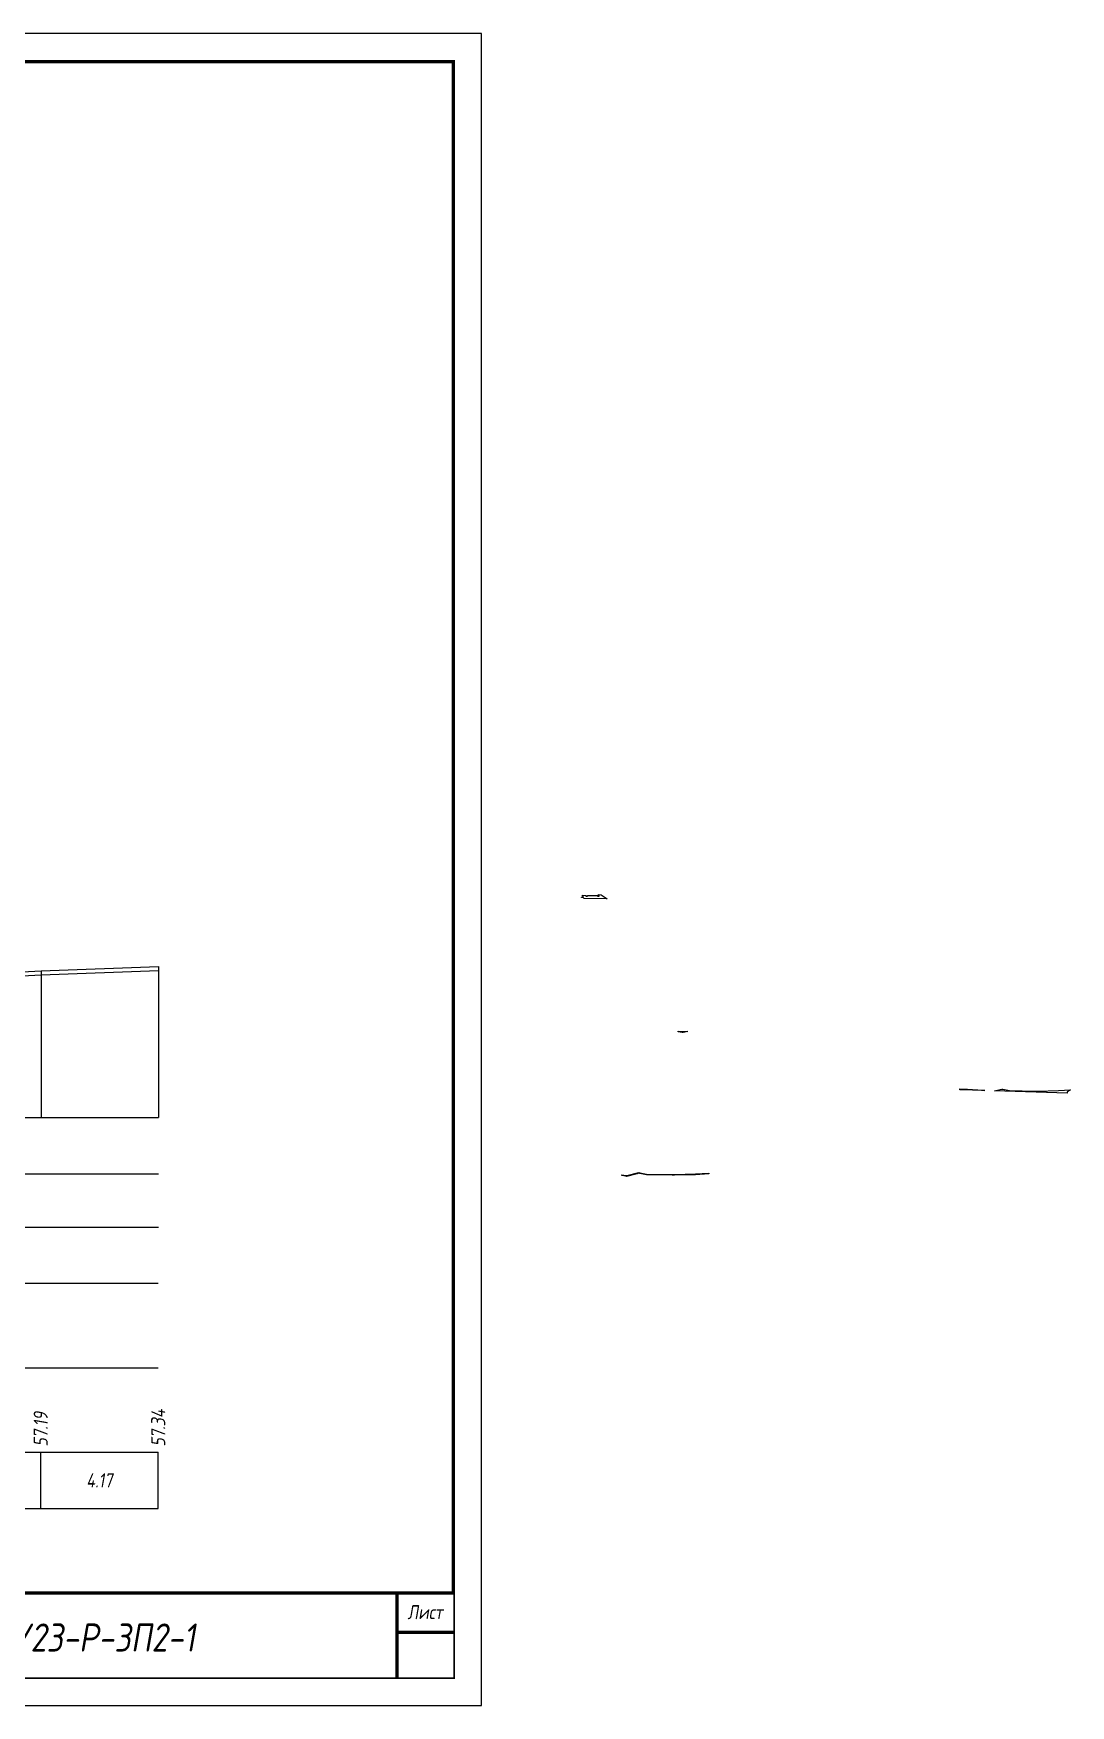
# Model space of a CAD drawing. Extents: x -717 to 1451, y -133302 to 233.
# Drawn here: x 310.4 to 494.6, y -73130.4 to -72833.4 of the extents above; entities that cross this region are included whole.
import ezdxf
from ezdxf.enums import TextEntityAlignment as Align

# ---------------------------------------------------------------- set-up
doc = ezdxf.new("R2010")
doc.units = 0
for name, color, linetype in [('Зарамочное оформление', 7, 'Continuous'), ('Код_510', 7, 'Continuous'), ('Объём_2650', 7, 'Continuous'), ('Таблица', 7, 'Continuous'), ('Черный поперечник', 3, 'Continuous')]:
    doc.layers.add(name, color=color, linetype=linetype)
for name, color, linetype, true_color in [('Контур_2570', 7, 'Continuous', 0x80ff00), ('Объём_2563', 7, 'Continuous', 0xff8000), ('Объём_2570', 7, 'Continuous', 0x80ff00), ('Объём_2600', 7, 'Continuous', 0x808000)]:
    doc.layers.add(name, color=color, linetype=linetype, true_color=true_color)
doc.styles.add('М', font='romand.shx', dxfattribs={"width": 0.8, "oblique": 10, "height": 2.5})

# ---------------------------------------------------------------- blocks, each defined once
blk = doc.blocks.new('Штамп')
at = {"linetype": 'Continuous'}
blk.add_wipeout([(199.95, -411.25), (384.95, -411.25), (384.95, -426.25), (199.95, -426.25)], dxfattribs=at).dxf.layer = 'Зарамочное оформление'
at = {"layer": 'Зарамочное оформление', "linetype": 'Continuous', "lineweight": -3, "const_width": 0.6, "flags": 128}
for points in [[(199.95, -426.25), (199.95, -411.25), (384.95, -411.25)], [(209.95, -411.25), (209.95, -426.25)], [(219.95, -411.25), (219.95, -426.25)], [(229.95, -411.25), (229.95, -426.25)], [(239.95, -411.25), (239.95, -426.25)], [(254.95, -411.25), (254.95, -426.25)], [(264.95, -411.25), (264.95, -426.25)], [(374.95, -411.25), (374.95, -426.25)], [(199.95, -416.25), (264.95, -416.25)], [(374.95, -418.25), (384.95, -418.25)], [(199.95, -421.25), (264.95, -421.25)]]:
    blk.add_lwpolyline(points, dxfattribs=at)
at = {"linetype": 'Continuous', "insert": (319.95, -419.17), "char_height": 5, "width": 110, "attachment_point": 5, "style": 'М'}
blk.add_mtext('{\\Q10;\\W0.8;43/23-Р-ЗП2-1}', dxfattribs=at)
at = {"layer": 'Зарамочное оформление', "linetype": 'Continuous', "style": 'М', "oblique": 10}
for s, width, p in [('Лист', 0.8, (379.95, -414.66)), ('Изм.', 0.8, (204.95, -423.75)), ('Кол.уч.', 0.7, (214.95, -423.75)), ('Лист', 0.8, (224.95, -423.75)), ('N док.', 0.7, (235.28, -423.75)), ('Подпись', 0.8, (247.45, -423.75)), ('Дата', 0.8, (259.95, -423.75))]:
    blk.add_text(s, height=2.5, dxfattribs=dict(at, width=width)).set_placement(p, align=Align.MIDDLE_CENTER)
blk = doc.blocks.new('шифр')
blk.add_blockref('Штамп', (0, -72759))

msp = doc.modelspace()

# ---------------------------------------------------------------- linework, layer by layer
at = {"flags": 128}
msp.add_lwpolyline([(-30.054, -73130.421), (389.946, -73130.421), (389.946, -72833.421), (-30.054, -72833.421)], close=True, dxfattribs=at)
at = {"const_width": 0.6, "flags": 128}
msp.add_lwpolyline([(-10.054, -73125.421), (384.946, -73125.421), (384.946, -72838.421), (-10.054, -72838.421)], close=True, dxfattribs=at)
at = {"layer": 'Объём_2563', "flags": 128}
msp.add_lwpolyline([(408.208, -72987.074), (408.024, -72986.891), (407.724, -72986.885), (407.724, -72986.855), (408.004, -72986.855), (408.004, -72986.655), (407.904, -72986.655), (407.904, -72986.492), (408.468, -72986.517), (408.468, -72986.642), (408.748, -72986.642), (408.748, -72986.534), (410.547, -72986.569), (410.547, -72986.683), (410.827, -72986.683), (410.827, -72986.483), (410.727, -72986.483), (410.727, -72986.383), (411.224, -72986.445), (412.291, -72987.156), (408.208, -72987.074), (408.208, -72987.074)], dxfattribs=at)
at = {"layer": 'Объём_2570', "flags": 128}
msp.add_lwpolyline([(430.328, -73036.001), (427.961, -73036.125), (424.213, -73036.242), (423.796, -73036.238), (419.268, -73036.174), (418.084, -73035.933), (417.904, -73035.882), (417.574, -73035.96), (415.775, -73036.427), (415.603, -73036.399), (414.87, -73036.291), (414.87, -73036.141), (415.603, -73036.249), (415.775, -73036.277), (417.574, -73035.81), (417.904, -73035.732), (418.084, -73035.783), (419.268, -73036.024), (423.796, -73036.088), (424.213, -73036.092), (427.961, -73035.975), (430.328, -73035.851), (430.328, -73036.001), (430.328, -73036.001)], dxfattribs=at)
at = {"layer": 'Объём_2600', "flags": 128}
msp.add_lwpolyline([(425.781, -73010.88), (425.61, -73010.853), (424.877, -73010.744), (424.877, -73010.621), (426.584, -73010.672), (425.781, -73010.88), (425.781, -73010.88)], dxfattribs=at)
at = {"layer": 'Объём_2650', "color": 6, "flags": 128}
for points in [[(479.348, -73021.194), (474.923, -73021.061), (474.923, -73020.9), (476.285, -73020.926), (478.091, -73021.074), (479.348, -73021.168), (479.348, -73021.194), (479.348, -73021.194)], [(494.016, -73021.405), (493.957, -73021.405), (493.957, -73021.632), (481.056, -73021.245), (482.053, -73020.986), (482.382, -73020.909), (482.562, -73020.96), (483.747, -73021.2), (488.274, -73021.265), (488.692, -73021.269), (492.44, -73021.151), (494.562, -73021.041), (494.016, -73021.405), (494.016, -73021.405)]]:
    msp.add_lwpolyline(points, dxfattribs=at)

# ---------------------------------------------------------------- texts
at = {"linetype": 'Continuous', "style": 'М', "oblique": 10, "width": 0.8}
msp.add_text('239', height=2.5, dxfattribs=at).set_placement((380.312, -73121.509), align=Align.MIDDLE)

# ---------------------------------------------------------------- next in the draw order: block references
msp.add_blockref('шифр', (0, 59.829))

# ---------------------------------------------------------------- next in the draw order: linework, layer by layer
at = {"layer": 'Код_510'}
for p, q in [((311.671, -73095.421), (311.671, -73085.421)), ((332.54, -73095.421), (332.54, -73085.421))]:
    msp.add_line(p, q, dxfattribs=at)
at = {"layer": 'Контур_2570', "flags": 128}
msp.add_lwpolyline([(295.761, -73001.472), (311.725, -73000.641), (332.595, -72999.877)], dxfattribs=at)
at = {"layer": 'Таблица'}
for p, q in [((80, -73026), (332.595, -73026)), ((80, -73036), (332.595, -73036)), ((80, -73045.421), (332.595, -73045.421)), ((79.946, -73055.421), (332.54, -73055.421)), ((79.946, -73070.421), (332.54, -73070.421)), ((79.946, -73085.421), (332.54, -73085.421)), ((79.946, -73095.421), (332.54, -73095.421))]:
    msp.add_line(p, q, dxfattribs=at)
at = {"layer": 'Черный поперечник', "color": 7}
for p, q in [((332.595, -72999.127), (332.595, -73026)), ((311.725, -72999.891), (311.725, -73026))]:
    msp.add_line(p, q, dxfattribs=at)
at = {"layer": 'Черный поперечник', "flags": 128}
msp.add_lwpolyline([(295.761, -73000.722), (311.725, -72999.891), (332.595, -72999.127)], dxfattribs=at)

# ---------------------------------------------------------------- next in the draw order: texts
at = {"layer": 'Код_510', "style": 'М', "oblique": 10, "width": 0.8}
for s, p in [('57.19', (311.671, -73084.421)), ('57.34', (332.54, -73084.421))]:
    msp.add_text(s, height=2.5, rotation=90, dxfattribs=at).set_placement(p, align=Align.MIDDLE_LEFT)
msp.add_text('4.17', height=2.5, dxfattribs=at).set_placement((322.105, -73090.421), align=Align.MIDDLE_CENTER)

doc.saveas('drawing.dxf')
